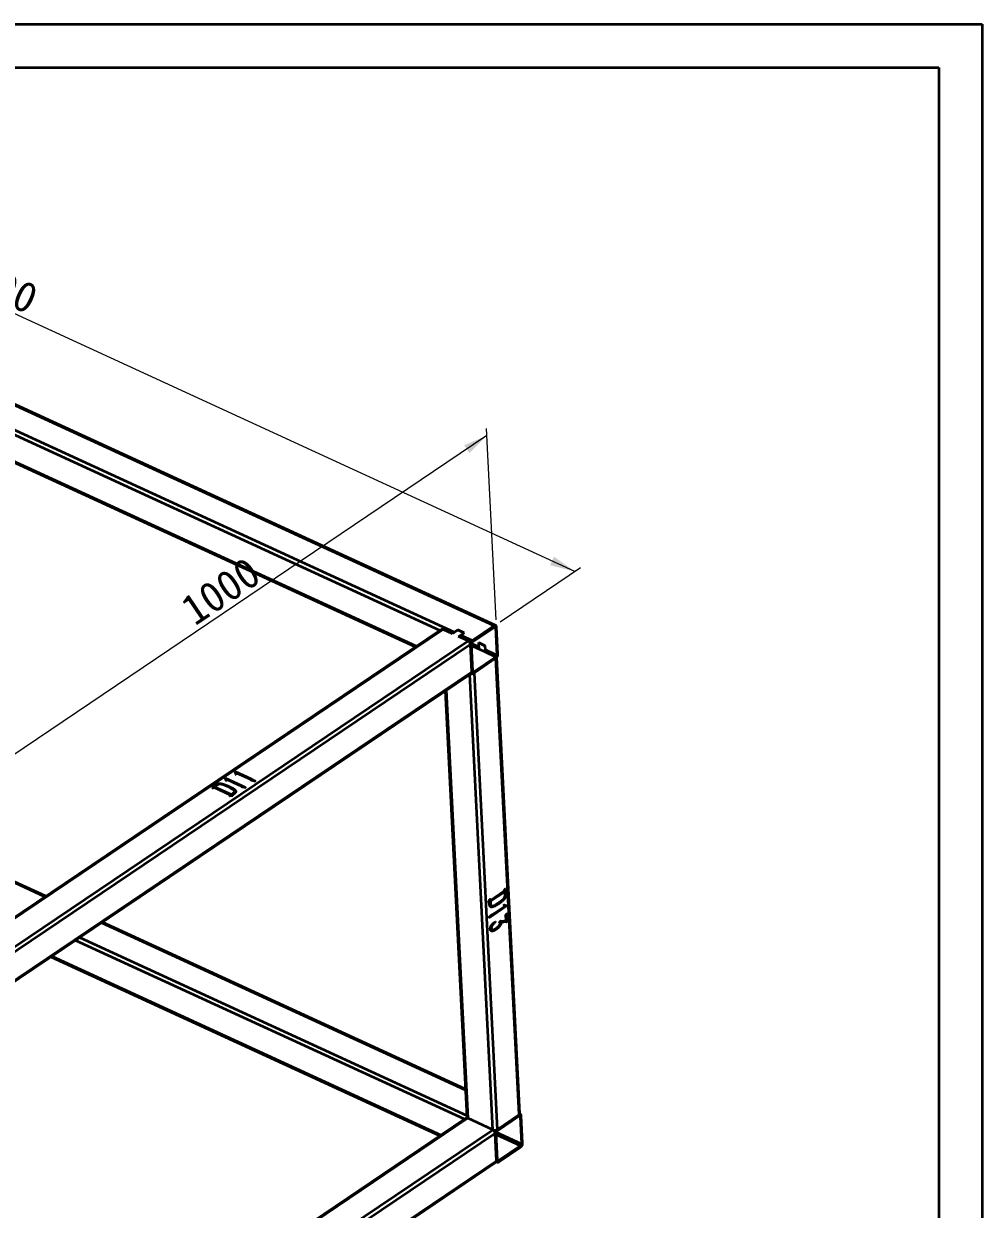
# Model space of a CAD drawing. Header units: millimetres. Extents: x 0 to 14850, y 0 to 10502.
# Drawn here: x 9323 to 14850, y 3668 to 10502 of the extents above; entities that cross this region are included whole.
import ezdxf

# ---------------------------------------------------------------- set-up
doc = ezdxf.new("R2010")
doc.units = ezdxf.units.MM
doc.header["$LTSCALE"] = 50
doc.layers.add('粗实线', color=7, linetype='Continuous', lineweight=35)
doc.layers.add('迈迪拼图', color=7, linetype='Continuous', lineweight=0)
doc.styles.add('SLDTEXTSTYLE4', font='SIMSUN.TTC')
doc.dimstyles.new('SLDDIMSTYLE0', dxfattribs={"dimtxt": 175, "dimasz": 175, "dimexe": 0, "dimexo": 0.0625, "dimgap": 43.75, "dimtad": 2, "dimlfac": 0.22, "dimrnd": 1e-09, "dimzin": 12, "dimdsep": 46, "dimtxsty": 'SLDTEXTSTYLE4', "dimsah": 1, "dimcen": 0.09, "dimadec": 0, "dimazin": 3, "dimtfac": 1, "dimtdec": 3, "dimtofl": 0, "dimtmove": 0, "dimatfit": 3, "dimfxl": 0, "dimfrac": 2, "dimtolj": 1, "dimtzin": 12, "dimarcsym": 0})

# ---------------------------------------------------------------- blocks, each defined once
blk = doc.blocks.new('_D')
at = {"layer": '迈迪拼图'}
for p, q in [((5247.2, 10188.9), (5711.4, 10501.9)), ((12500.6, 7344.7), (5678.4, 10479.6)), ((12069.3, 7054), (12533.6, 7366.9))]:
    blk.add_line(p, q, dxfattribs=at)
for points in [[(5678.4, 10479.6), (5798.5, 10394.8), (5821, 10443.8)], [(12500.6, 7344.7), (12380.5, 7429.5), (12358, 7380.6)]]:
    blk.add_solid(points, dxfattribs=at)
at = {"layer": '迈迪拼图', "insert": (8989.5, 9182.3), "char_height": 175, "attachment_point": 1, "rotation": 335.32002, "style": 'SLDTEXTSTYLE4'}
blk.add_mtext('2000', dxfattribs=at)
blk = doc.blocks.new('_D_2')
at = {"layer": '迈迪拼图'}
for p, q in [((12047, 7066.1), (11991.3, 8169.1)), ((11993.4, 8127.8), (8995.1, 6106.6)), ((9048.8, 5044.9), (8993, 6147.9))]:
    blk.add_line(p, q, dxfattribs=at)
for points in [[(11993.4, 8127.8), (11862.9, 8072.3), (11893, 8027.6)], [(8995.1, 6106.6), (9125.6, 6162.1), (9095.5, 6206.7)]]:
    blk.add_solid(points, dxfattribs=at)
at = {"layer": '迈迪拼图', "insert": (10211.5, 7172.2), "char_height": 175, "attachment_point": 1, "rotation": 33.98504, "style": 'SLDTEXTSTYLE4'}
blk.add_mtext('1000', dxfattribs=at)

msp = doc.modelspace()

# ---------------------------------------------------------------- linework, layer by layer
at = {"color": 7, "linetype": 'Continuous', "lineweight": 35}
for p, q in [((12036.362, 7031.744), (5214.194, 10166.703)), ((12044.713, 7033.235), (5222.545, 10168.194)), ((8517.088, 8506.182), (11807.42, 6994.191)), ((8580.329, 8288.279), (11581.314, 6909.251)), ((11732.128, 7010.918), (9033.685, 5191.821)), ((11741.532, 7010.872), (9043.089, 5191.775)), ((11796.109, 6985.793), (11741.532, 7010.872)), ((11826.092, 7006.005), (11796.109, 6985.793)), ((11826.909, 7007.329), (11807.42, 6994.191)), ((11860.203, 6990.33), (11826.092, 7006.005)), ((11862.384, 6991.027), (11826.909, 7007.329)), ((11826.997, 7005.589), (11826.909, 7007.329)), ((11830.22, 6970.118), (11860.203, 6990.33)), ((11842.895, 6977.889), (11862.384, 6991.027)), ((11842.895, 6977.889), (11910.435, 6946.853)), ((11860.24, 6989.582), (11860.203, 6990.33)), ((12036.362, 7031.744), (11910.435, 6946.853)), ((11910.814, 6939.338), (12036.742, 7024.229)), ((12043.118, 7020.757), (12051.092, 6862.942)), ((12057.088, 6866.984), (12049.114, 7024.799)), ((9186.355, 5125.941), (11884.797, 6945.038)), ((11899.201, 6923.738), (9200.758, 5104.641)), ((11884.797, 6945.038), (11830.22, 6970.118)), ((11907.175, 6765.923), (11899.201, 6923.738)), ((11913.171, 6769.965), (11905.197, 6927.781)), ((11946.843, 6934.703), (11982.318, 6918.401)), ((11948.077, 6910.279), (11946.843, 6934.703)), ((11947.62, 6932.511), (11949.239, 6933.602)), ((11949.49, 6895.491), (11947.62, 6932.511)), ((11947.62, 6932.511), (11981.731, 6916.836)), ((11981.731, 6916.836), (11982.375, 6917.271)), ((11981.731, 6916.836), (11983.079, 6890.154)), ((11982.318, 6918.401), (11983.552, 6893.978)), ((12045.475, 6851.384), (11919.547, 6766.493)), ((12045.854, 6843.869), (11919.927, 6758.978)), ((11977.935, 6882.42), (11942.46, 6898.722)), ((11947.961, 6896.194), (11949.354, 6898.198)), ((12045.475, 6851.384), (11977.935, 6882.42)), ((11983.552, 6893.978), (12051.092, 6862.942)), ((12178.748, 4213.616), (12045.854, 6843.869)), ((12183.263, 4220.804), (12050.51, 6848.26)), ((9208.732, 4946.826), (11907.175, 6765.923)), ((9207.963, 4939.848), (11903.693, 6757.117)), ((11906.135, 6759.987), (11911.576, 6757.487)), ((11919.927, 6758.978), (12052.821, 4128.725)), ((11753.659, 6655.975), (11877.753, 4199.912)), ((9450.356, 5472.71), (7747.948, 6255.01)), ((10484.586, 6152.702), (10486.274, 6153.839)), ((10486.605, 6149.68), (10484.586, 6152.702)), ((10484.765, 6152.434), (10486.293, 6153.464)), ((10486.274, 6153.839), (10579.139, 6110.984)), ((10486.293, 6153.464), (10486.274, 6153.839)), ((10486.293, 6153.464), (10579.158, 6110.609)), ((10540.056, 6190.095), (10541.743, 6191.233)), ((10542.075, 6187.073), (10540.056, 6190.095)), ((10540.235, 6189.827), (10541.762, 6190.857)), ((10541.743, 6191.233), (10634.609, 6148.378)), ((10541.762, 6190.857), (10541.743, 6191.233)), ((10541.762, 6190.857), (10634.628, 6148.002)), ((10550.13, 6173.236), (10546.53, 6174.192)), ((10550.247, 6182.257), (10550.13, 6173.236)), ((10618.77, 6150.614), (10550.247, 6182.257)), ((10411.077, 6097.587), (10414.404, 6099.212)), ((10411.096, 6097.211), (10411.077, 6097.587)), ((10411.096, 6097.211), (10414.423, 6098.836)), ((10414.404, 6099.212), (10417.62, 6101.38)), ((10414.423, 6098.836), (10414.404, 6099.212)), ((10414.423, 6098.836), (10417.639, 6101.004)), ((10421.099, 6096.989), (10415.718, 6096.333)), ((10417.639, 6101.004), (10417.62, 6101.38)), ((10419.698, 6103.399), (10422.599, 6105.737)), ((10419.717, 6103.023), (10419.698, 6103.399)), ((10419.717, 6103.023), (10422.618, 6105.361)), ((10422.599, 6105.737), (10426.518, 6110.556)), ((10422.618, 6105.361), (10422.599, 6105.737)), ((10422.618, 6105.361), (10426.537, 6110.18)), ((10516.105, 6055.607), (10424.326, 6097.782)), ((10426.537, 6110.18), (10426.518, 6110.556)), ((10428.935, 6103.86), (10427.417, 6101.248)), ((10427.417, 6101.248), (10520.078, 6058.668)), ((10427.436, 6100.872), (10427.417, 6101.248)), ((10427.436, 6100.872), (10520.097, 6058.292)), ((10432.247, 6115.235), (10432.228, 6115.611)), ((10494.661, 6135.842), (10491.061, 6136.798)), ((10494.778, 6144.864), (10494.661, 6135.842)), ((10563.301, 6113.221), (10494.778, 6144.864)), ((10514.279, 6101.819), (10514.26, 6102.194)), ((10579.158, 6110.609), (10579.139, 6110.984)), ((10594.743, 6099.47), (10586.727, 6101.215)), ((10597.779, 6098.928), (10594.743, 6099.47)), ((10634.628, 6148.002), (10634.609, 6148.378)), ((10650.212, 6136.864), (10642.196, 6138.608)), ((10653.248, 6136.322), (10650.212, 6136.864)), ((10511.498, 6052.501), (10516.105, 6055.607)), ((10511.517, 6052.125), (10511.498, 6052.501)), ((10511.517, 6052.125), (10516.124, 6055.231)), ((10517.77, 6051.17), (10513.666, 6050.962)), ((10516.124, 6055.231), (10516.105, 6055.607)), ((10520.097, 6058.292), (10520.078, 6058.668)), ((10524.845, 6061.881), (10530.737, 6066.853)), ((10524.864, 6061.505), (10524.845, 6061.881)), ((10524.864, 6061.505), (10530.756, 6066.477)), ((10535.005, 6061.582), (10529.114, 6056.61)), ((10530.756, 6066.477), (10530.737, 6066.853)), ((12012.773, 5448.879), (12093.445, 5503.262)), ((12094.449, 5498.74), (12013.001, 5443.833)), ((12094.79, 5498.583), (12013.343, 5443.677)), ((12094.39, 5506.5), (12096.519, 5511.512)), ((12094.449, 5498.74), (12094.79, 5498.583)), ((12096.207, 5495.754), (12094.79, 5498.583)), ((12099.527, 5514.932), (12099.224, 5511.121)), ((12099.224, 5511.121), (12099.428, 5507.091)), ((12099.224, 5511.121), (12099.565, 5510.965)), ((12099.428, 5507.091), (12099.769, 5506.934)), ((12099.527, 5514.932), (12099.868, 5514.775)), ((12099.868, 5514.775), (12099.565, 5510.965)), ((12099.565, 5510.965), (12099.769, 5506.934)), ((12100.073, 5504.127), (12100.575, 5500.268)), ((12100.073, 5504.127), (12100.414, 5503.97)), ((12100.414, 5503.97), (12100.916, 5500.111)), ((12100.575, 5500.268), (12102.632, 5494.088)), ((12100.575, 5500.268), (12100.916, 5500.111)), ((12100.916, 5500.111), (12102.973, 5493.932)), ((12102.632, 5494.088), (12102.973, 5493.932)), ((12103.996, 5486.229), (12104.337, 5486.073)), ((12008.346, 5429.136), (12007.142, 5437.102)), ((12008.257, 5450.032), (12010.125, 5453.685)), ((12012.14, 5454.81), (12012.432, 5449.036)), ((12012.14, 5454.81), (12012.481, 5454.653)), ((12012.432, 5449.036), (12012.773, 5448.879)), ((12012.481, 5454.653), (12012.773, 5448.879)), ((12013.001, 5443.833), (12013.343, 5443.677)), ((12013.303, 5437.859), (12014.508, 5429.893)), ((12013.303, 5437.859), (12013.644, 5437.703)), ((12013.644, 5437.703), (12014.849, 5429.736)), ((12014.508, 5429.893), (12014.849, 5429.736)), ((12108.91, 5417.452), (12027.133, 5362.531)), ((12109.251, 5417.295), (12027.474, 5362.374)), ((12037.205, 5374.698), (12097.564, 5415.21)), ((12052.073, 5423.472), (12052.414, 5423.315)), ((12090.123, 5420.568), (12092.707, 5423.108)), ((12097.564, 5415.21), (12090.123, 5420.568)), ((12092.366, 5423.265), (12095.168, 5422.118)), ((12092.707, 5423.108), (12095.509, 5421.961)), ((12105.629, 5419.435), (12109.144, 5419.41)), ((12108.811, 5419.413), (12108.91, 5417.452)), ((12108.91, 5417.452), (12109.251, 5417.295)), ((12109.144, 5419.41), (12109.251, 5417.295)), ((12008.189, 5353.363), (12010.148, 5355.66)), ((12010.148, 5355.66), (12015.582, 5361.54)), ((12027.133, 5362.531), (12027.474, 5362.374)), ((12073.388, 5331.439), (12073.823, 5330.487)), ((12073.607, 5331.551), (12074.164, 5330.33)), ((12073.823, 5330.487), (12074.702, 5328.479)), ((12073.823, 5330.487), (12074.164, 5330.33)), ((12092.953, 5330.021), (12106.357, 5332.673)), ((12100.942, 5360.944), (12106.4, 5369.619)), ((12101.655, 5359.444), (12100.942, 5360.944)), ((12104.436, 5348.757), (12103.368, 5354.008)), ((12107.505, 5366.376), (12107.976, 5360.309)), ((12107.505, 5366.376), (12107.846, 5366.219)), ((12107.846, 5366.219), (12108.317, 5360.152)), ((12107.976, 5360.309), (12111.509, 5337.537)), ((12107.976, 5360.309), (12108.317, 5360.152)), ((12108.317, 5360.152), (12111.85, 5337.381)), ((12112.097, 5331.963), (12108.589, 5325.785)), ((12112.438, 5331.807), (12108.93, 5325.629)), ((12111.509, 5337.537), (12112.997, 5336.56)), ((12111.509, 5337.537), (12111.85, 5337.381)), ((12111.85, 5337.381), (12113.338, 5336.404)), ((12112.097, 5331.963), (12112.438, 5331.807)), ((12112.997, 5336.56), (12114.307, 5335.847)), ((12112.997, 5336.56), (12113.338, 5336.404)), ((12113.338, 5336.404), (12114.648, 5335.69)), ((12114.307, 5335.847), (12114.648, 5335.69)), ((11869.614, 4361), (9776.256, 5322.951)), ((12018.838, 5287.243), (12019.179, 5287.086)), ((12036.236, 5321.521), (12042.225, 5325.765)), ((12041.903, 5325.537), (12041.99, 5323.807)), ((12041.99, 5323.807), (12042.331, 5323.65)), ((12042.225, 5325.765), (12042.331, 5323.65)), ((12045.276, 5280.711), (12045.617, 5280.554)), ((12067.487, 5323.849), (12072.097, 5330.149)), ((12069.664, 5321.299), (12067.589, 5321.29)), ((12067.589, 5321.29), (12067.93, 5321.133)), ((12070.005, 5321.143), (12067.93, 5321.133)), ((12069.664, 5321.299), (12070.005, 5321.143)), ((12070.458, 5318.256), (12070.005, 5321.143)), ((12074.164, 5330.33), (12075.044, 5328.322)), ((12083.733, 5323.394), (12074.659, 5323.277)), ((12074.659, 5323.277), (12075, 5323.12)), ((12074.702, 5328.479), (12075.044, 5328.322)), ((12084.074, 5323.237), (12075, 5323.12)), ((12083.733, 5323.394), (12084.074, 5323.237)), ((12103.805, 5326.167), (12104.146, 5326.01)), ((12105.644, 5324.833), (12104.146, 5326.01)), ((12108.589, 5325.785), (12108.93, 5325.629)), ((9479.051, 5122.596), (11723.701, 4091.122)), ((11874.514, 4192.79), (9326.106, 2474.835)), ((12027.184, 4126.91), (11883.918, 4192.744)), ((12052.821, 4128.725), (12178.748, 4213.616)), ((12053.201, 4121.21), (12179.128, 4206.101)), ((12187.1, 4215.107), (12182.357, 4217.286)), ((12185.504, 4202.629), (12193.478, 4044.813)), ((12199.475, 4048.856), (12191.501, 4206.671)), ((12041.587, 4105.61), (9343.145, 2286.513)), ((12049.561, 3947.795), (12041.587, 4105.61)), ((12055.558, 3951.837), (12047.584, 4109.653)), ((12187.861, 4033.256), (12061.934, 3948.365)), ((12062.314, 3940.85), (12188.241, 4025.741)), ((9350.349, 2121.719), (12046.08, 3938.989)), ((9351.118, 2128.697), (12049.561, 3947.795)), ((12048.522, 3941.859), (12053.962, 3939.359))]:
    msp.add_line(p, q, dxfattribs=at)
at = {"color": 8, "linetype": 'Continuous', "lineweight": 35}
for p, q in [((11722.949, 7004.73), (8573.394, 8452.031)), ((8581.368, 8294.215), (11586.972, 6913.064)), ((12043.118, 7020.757), (12036.263, 7023.907)), ((11905.313, 6929.93), (11948.077, 6910.279)), ((11942.46, 6898.722), (11905.815, 6915.561)), ((11913.218, 6769.401), (11919.547, 6766.493)), ((12027.184, 4126.91), (11894.602, 6750.988)), ((11759.272, 6659.758), (11883.918, 4192.744)), ((9445.655, 5469.542), (7744.339, 6251.339)), ((11869.889, 4355.545), (9771.556, 5319.782)), ((11865.335, 4186.602), (9620.685, 5218.076)), ((9645.629, 5234.891), (11877.274, 4209.394)), ((9484.708, 5126.41), (11729.358, 4094.936)), ((11883.918, 4192.744), (9326.418, 2468.66)), ((12185.504, 4202.629), (12178.65, 4205.779)), ((9334.353, 2311.596), (12027.184, 4126.91)), ((12047.7, 4111.802), (12193.478, 4044.813)), ((12187.861, 4033.256), (12048.201, 4097.433)), ((12055.604, 3951.273), (12061.934, 3948.365))]:
    msp.add_line(p, q, dxfattribs=at)
at = {"color": 7, "linetype": 'Continuous', "lineweight": 35, "flags": 128}
for points in [[(11807.42, 6994.191), (11805.095, 6992.325), (11803.722, 6990.924)], [(12049.114, 7024.799), (12048.736, 7027.576), (12047.911, 7029.936), (12046.671, 7031.787), (12045.065, 7033.059), (12043.153, 7033.703), (12041.009, 7033.694), (12038.716, 7033.033), (12036.362, 7031.744)], [(12036.742, 7024.229), (12037.919, 7024.874), (12039.065, 7025.204), (12040.137, 7025.209), (12041.093, 7024.887), (12041.896, 7024.251), (12042.516, 7023.325), (12042.929, 7022.145), (12043.118, 7020.757)], [(11907.175, 6765.923), (11907.553, 6763.146), (11908.378, 6760.787), (11909.618, 6758.935), (11911.224, 6757.663), (11913.136, 6757.019), (11915.28, 6757.028), (11917.573, 6757.689), (11919.927, 6758.978)], [(11919.547, 6766.493), (11918.37, 6765.849), (11917.224, 6765.518), (11916.152, 6765.514), (11915.196, 6765.836), (11914.393, 6766.472), (11913.773, 6767.397), (11913.36, 6768.577), (11913.171, 6769.965)], [(12191.501, 4206.671), (12191.122, 4209.448), (12190.297, 4211.807), (12189.058, 4213.659), (12187.451, 4214.931), (12185.539, 4215.575), (12183.396, 4215.566), (12181.103, 4214.905), (12178.748, 4213.616)], [(12179.128, 4206.101), (12180.305, 4206.745), (12181.452, 4207.076), (12182.524, 4207.081), (12183.48, 4206.759), (12184.283, 4206.122), (12184.903, 4205.197), (12185.315, 4204.017), (12185.504, 4202.629)], [(12049.561, 3947.795), (12049.94, 3945.018), (12050.765, 3942.659), (12052.004, 3940.807), (12053.611, 3939.535), (12055.523, 3938.891), (12057.666, 3938.9), (12059.959, 3939.561), (12062.314, 3940.85)], [(12061.934, 3948.365), (12060.757, 3947.721), (12059.61, 3947.39), (12058.538, 3947.385), (12057.582, 3947.707), (12056.779, 3948.344), (12056.159, 3949.269), (12055.747, 3950.449), (12055.558, 3951.837)]]:
    msp.add_lwpolyline(points, dxfattribs=at)
at = {"color": 7, "linetype": 'Continuous', "lineweight": 35}
for centre, radius, start, end in [((11736.789, 7002.554), 9.576, 60.3108171, 119.1280604), ((11858.115, 6957.056), 25.8, 126.1511604, 154.82997), ((11872.519, 6921.215), 26.801, 5.4019467, 62.73381), ((11927.681, 6924.184), 28.484, 127.2642978, 180.8968207), ((11919.438, 6928.004), 14.242, 127.2642978, 180.8968207), ((11933.836, 6910.057), 14.242, 307.2642978, 0.8968207), ((11969.312, 6893.755), 14.242, 307.2642978, 0.8968207), ((12036.851, 6862.719), 14.242, 307.2642978, 0.8968207), ((12028.607, 6866.538), 28.484, 307.2642978, 0.8968207), ((11898.084, 6764.425), 9.213, 307.5050165, 9.3565518), ((11905.368, 6783.318), 28.362, 261.1237542, 300.8855813), ((11879.175, 4184.426), 9.576, 60.3108171, 119.1280604), ((11886.437, 4201.147), 8.772, 188.0940369, 253.311784), ((12174.704, 4221.168), 8.567, 298.1733762, 357.5616627), ((12038.198, 4153.313), 28.608, 247.3569607, 300.7418578), ((12014.906, 4103.087), 26.801, 5.4019467, 62.73381), ((12070.068, 4106.056), 28.484, 127.2642978, 180.8968207), ((12061.824, 4109.875), 14.242, 127.2642978, 180.8968207), ((12179.238, 4044.591), 14.242, 307.2642978, 0.8968207), ((12170.994, 4048.41), 28.484, 307.2642978, 0.8968207), ((12040.471, 3946.297), 9.213, 307.5050165, 9.3565518)]:
    msp.add_arc(centre, radius, start, end, dxfattribs=at)
for points, knots in [([(10546.53, 6174.192), (10546.415, 6174.982), (10546.2, 6176.463), (10545.771, 6178.512), (10545.303, 6180.24), (10544.667, 6182.154), (10543.555, 6184.395), (10542.582, 6186.156), (10542.075, 6187.073)], [0, 0, 0, 0, 0.17951863, 0.33651508, 0.46799888, 0.57712739, 0.77982118, 1, 1, 1, 1]), ([(10642.196, 6138.608), (10641.398, 6138.743), (10640.008, 6138.979), (10638.279, 6139.345), (10637.16, 6139.588), (10636.395, 6139.859), (10636.036, 6140.381), (10635.305, 6141.028), (10634.396, 6141.89), (10633.245, 6142.848), (10631.921, 6143.831), (10630.436, 6144.856), (10628.577, 6145.888), (10626.792, 6146.862), (10624.95, 6147.721), (10623.195, 6148.557), (10621.112, 6149.545), (10619.585, 6150.242), (10618.77, 6150.614)], [0, 0, 0, 0, 0.07631906, 0.13294386, 0.16934695, 0.18697289, 0.21447435, 0.25736261, 0.31398742, 0.37853386, 0.44757904, 0.51701103, 0.59610798, 0.68946755, 0.74743852, 0.81782824, 0.90270709, 1, 1, 1, 1]), ([(10415.718, 6096.333), (10415.22, 6096.252), (10414.323, 6096.106), (10413.052, 6096.148), (10412.06, 6096.339), (10411.418, 6096.698), (10411.037, 6097.121), (10411.063, 6097.433), (10411.077, 6097.587)], [0, 0, 0, 0, 0.24170386, 0.43502021, 0.60164829, 0.73927668, 0.87189061, 1, 1, 1, 1]), ([(10417.62, 6101.38), (10417.665, 6101.42), (10417.852, 6101.585), (10418.235, 6101.969), (10418.87, 6102.606), (10419.394, 6103.107), (10419.698, 6103.399)], [0, 0, 0, 0, 0.06048324, 0.25174806, 0.56544567, 1, 1, 1, 1]), ([(10417.639, 6101.004), (10417.684, 6101.044), (10417.871, 6101.21), (10418.254, 6101.593), (10418.889, 6102.23), (10419.413, 6102.732), (10419.717, 6103.023)], [0, 0, 0, 0, 0.06048324, 0.25174806, 0.56544567, 1, 1, 1, 1]), ([(10424.326, 6097.782), (10423.715, 6097.597), (10422.672, 6097.282), (10421.559, 6097.075), (10421.099, 6096.989)], [0, 0, 0, 0, 0.586352911, 1, 1, 1, 1]), ([(10426.518, 6110.556), (10426.866, 6110.946), (10427.595, 6111.763), (10428.924, 6112.995), (10430.453, 6114.301), (10431.623, 6115.164), (10432.228, 6115.611)], [0, 0, 0, 0, 0.21881719, 0.45851479, 0.71988485, 1, 1, 1, 1]), ([(10426.537, 6110.18), (10426.885, 6110.57), (10427.614, 6111.388), (10428.943, 6112.619), (10430.472, 6113.925), (10431.642, 6114.789), (10432.247, 6115.235)], [0, 0, 0, 0, 0.21881719, 0.45851479, 0.71988485, 1, 1, 1, 1]), ([(10439.903, 6113.843), (10439.343, 6113.488), (10438.168, 6112.742), (10436.559, 6111.471), (10434.843, 6110.073), (10433.261, 6108.549), (10431.75, 6107.087), (10430.483, 6105.81), (10429.574, 6104.76), (10429.128, 6104.132), (10428.935, 6103.86)], [0, 0, 0, 0, 0.12032505, 0.25277131, 0.39592828, 0.55221329, 0.70211162, 0.82673891, 0.92497903, 1, 1, 1, 1]), ([(10432.228, 6115.611), (10432.883, 6116.043), (10434.131, 6116.869), (10436.084, 6117.988), (10437.916, 6118.993), (10440.33, 6120.067), (10443.417, 6121.161), (10447.449, 6121.991), (10451.741, 6122.328), (10455.449, 6122.268), (10458.557, 6121.992), (10461.081, 6121.663), (10463.731, 6121.178), (10466.54, 6120.594), (10469.467, 6119.867), (10472.507, 6118.975), (10475.716, 6117.972), (10480.113, 6116.445), (10485.5, 6114.439), (10491.68, 6111.901), (10497.712, 6109.255), (10502.891, 6107.131), (10506.908, 6105.416), (10509.643, 6104.24), (10512.06, 6103.182), (10513.562, 6102.508), (10514.26, 6102.194)], [0, 0, 0, 0, 0.029938, 0.05713298, 0.0826825, 0.10575069, 0.14840886, 0.19062294, 0.23345949, 0.27930742, 0.3038975, 0.33067902, 0.35965099, 0.39071896, 0.4241976, 0.45976114, 0.49831403, 0.53949936, 0.62225745, 0.70159575, 0.78050785, 0.86332958, 0.90349531, 0.93942649, 0.97182866, 1, 1, 1, 1]), ([(10432.247, 6115.235), (10432.901, 6115.668), (10434.15, 6116.493), (10436.103, 6117.612), (10437.935, 6118.618), (10440.349, 6119.691), (10443.436, 6120.785), (10447.468, 6121.615), (10451.76, 6121.952), (10455.468, 6121.892), (10458.576, 6121.616), (10461.1, 6121.287), (10463.75, 6120.802), (10466.559, 6120.218), (10469.486, 6119.492), (10472.526, 6118.599), (10475.735, 6117.596), (10480.132, 6116.069), (10485.519, 6114.063), (10491.699, 6111.525), (10497.731, 6108.879), (10502.91, 6106.755), (10506.927, 6105.04), (10509.662, 6103.864), (10512.079, 6102.807), (10513.581, 6102.132), (10514.279, 6101.819)], [0, 0, 0, 0, 0.029938, 0.05713298, 0.0826825, 0.10575069, 0.14840886, 0.19062294, 0.23345949, 0.27930742, 0.3038975, 0.33067902, 0.35965099, 0.39071896, 0.4241976, 0.45976114, 0.49831403, 0.53949936, 0.62225745, 0.70159575, 0.78050785, 0.86332958, 0.90349531, 0.93942649, 0.97182866, 1, 1, 1, 1]), ([(10494.536, 6106.371), (10493.481, 6106.797), (10491.297, 6107.679), (10487.891, 6109.029), (10484.275, 6110.484), (10480.538, 6112.007), (10476.838, 6113.493), (10473.232, 6114.734), (10469.973, 6115.827), (10466.9, 6116.662), (10464.002, 6117.314), (10461.221, 6117.807), (10458.502, 6118.087), (10455.882, 6118.237), (10453.342, 6118.185), (10450.905, 6117.938), (10448.581, 6117.464), (10445.827, 6116.57), (10442.853, 6115.398), (10440.815, 6114.323), (10439.903, 6113.843)], [0, 0, 0, 0, 0.063051594, 0.13046906, 0.202218556, 0.278842728, 0.354453657, 0.422760373, 0.483686886, 0.538181216, 0.587446853, 0.633996585, 0.677917246, 0.719155471, 0.758821856, 0.797255725, 0.834293232, 0.87248122, 0.942909767, 1, 1, 1, 1]), ([(10491.061, 6136.798), (10490.946, 6137.588), (10490.731, 6139.07), (10490.302, 6141.118), (10489.834, 6142.847), (10489.198, 6144.761), (10488.086, 6147.002), (10487.112, 6148.763), (10486.605, 6149.68)], [0, 0, 0, 0, 0.17951863, 0.33651508, 0.46799888, 0.57712739, 0.77982118, 1, 1, 1, 1]), ([(10538.235, 6077.51), (10538.279, 6077.954), (10538.534, 6080.555), (10533.963, 6084.731), (10525.633, 6091.475), (10511.919, 6098.645), (10500.332, 6103.795), (10494.536, 6106.371)], [0, 0, 0, 0, 0.03313222, 0.1940274, 0.35513776, 0.67744221, 1, 1, 1, 1]), ([(10514.26, 6102.194), (10515.003, 6101.822), (10516.58, 6101.031), (10519.018, 6099.735), (10521.78, 6098.329), (10525.714, 6096.248), (10530.582, 6093.513), (10535.035, 6090.584), (10538.163, 6088.139), (10540.258, 6086.288), (10542.031, 6084.372), (10543.518, 6082.445), (10544.683, 6080.538), (10545.588, 6078.725), (10546.087, 6076.999), (10546.373, 6075.377), (10546.211, 6073.817), (10545.75, 6072.307), (10544.927, 6070.839), (10543.72, 6069.365), (10542.102, 6067.792), (10540.097, 6065.985), (10537.72, 6063.873), (10535.952, 6062.381), (10535.005, 6061.582)], [0, 0, 0, 0, 0.03519364, 0.07476823, 0.11868117, 0.166979, 0.26583735, 0.36208666, 0.40893792, 0.45491502, 0.49958897, 0.5439351, 0.58587775, 0.62488237, 0.66054293, 0.69350887, 0.72472666, 0.75521357, 0.78581798, 0.81669399, 0.85171204, 0.89366956, 0.94311216, 1, 1, 1, 1]), ([(10514.279, 6101.819), (10517.776, 6100.042), (10524.769, 6096.49), (10534.61, 6090.798), (10541.394, 6085.257), (10544.662, 6080.259), (10546.307, 6077.398), (10546.118, 6075.776), (10546.088, 6075.523)], [0, 0, 0, 0, 0.24456404, 0.48905638, 0.73313715, 0.85535031, 0.97748108, 1, 1, 1, 1]), ([(10586.727, 6101.215), (10585.929, 6101.35), (10584.539, 6101.586), (10582.809, 6101.951), (10581.691, 6102.194), (10580.926, 6102.466), (10580.567, 6102.987), (10579.836, 6103.635), (10578.927, 6104.496), (10577.776, 6105.454), (10576.452, 6106.438), (10574.967, 6107.463), (10573.108, 6108.494), (10571.323, 6109.468), (10569.481, 6110.328), (10567.726, 6111.164), (10565.642, 6112.152), (10564.116, 6112.849), (10563.301, 6113.221)], [0, 0, 0, 0, 0.07631906, 0.13294386, 0.16934695, 0.18697289, 0.21447435, 0.25736261, 0.31398742, 0.37853386, 0.44757904, 0.51701103, 0.59610798, 0.68946755, 0.74743852, 0.81782824, 0.90270709, 1, 1, 1, 1]), ([(10579.139, 6110.984), (10579.96, 6110.587), (10581.534, 6109.824), (10583.833, 6108.765), (10585.85, 6107.762), (10587.714, 6106.9), (10589.316, 6106.107), (10590.694, 6105.409), (10591.909, 6104.844), (10593.724, 6103.9), (10596.163, 6102.576), (10598.683, 6101.184), (10600.268, 6100.095), (10600.984, 6099.552), (10601.323, 6099.018), (10600.947, 6098.852), (10600.794, 6098.784)], [0, 0, 0, 0, 0.10365948, 0.19875551, 0.28425641, 0.3611906, 0.42960333, 0.48840567, 0.53863312, 0.58035654, 0.7249894, 0.86256368, 0.92018947, 0.96040834, 0.98393802, 1, 1, 1, 1]), ([(10579.158, 6110.609), (10583.157, 6108.718), (10589.155, 6105.882), (10595.918, 6102.407), (10599.045, 6100.545), (10600.556, 6099.591), (10600.975, 6099.11), (10601.107, 6098.959)], [0, 0, 0, 0, 0.51793287, 0.77679375, 0.90646671, 0.9705731, 1, 1, 1, 1]), ([(10600.794, 6098.784), (10600.738, 6098.776), (10600.496, 6098.74), (10599.951, 6098.64), (10598.95, 6098.683), (10598.221, 6098.836), (10597.779, 6098.928)], [0, 0, 0, 0, 0.05531627, 0.23676711, 0.53772014, 1, 1, 1, 1]), ([(10634.609, 6148.378), (10635.429, 6147.98), (10637.003, 6147.217), (10639.302, 6146.158), (10641.319, 6145.156), (10643.183, 6144.293), (10644.785, 6143.501), (10646.163, 6142.803), (10647.378, 6142.238), (10649.193, 6141.294), (10651.632, 6139.969), (10654.152, 6138.577), (10655.738, 6137.488), (10656.453, 6136.945), (10656.792, 6136.411), (10656.416, 6136.245), (10656.263, 6136.178)], [0, 0, 0, 0, 0.10365948, 0.19875551, 0.28425641, 0.3611906, 0.42960333, 0.48840567, 0.53863312, 0.58035654, 0.7249894, 0.86256368, 0.92018947, 0.96040834, 0.98393802, 1, 1, 1, 1]), ([(10634.628, 6148.002), (10638.627, 6146.111), (10644.624, 6143.275), (10651.387, 6139.8), (10654.514, 6137.938), (10656.026, 6136.984), (10656.444, 6136.503), (10656.576, 6136.352)], [0, 0, 0, 0, 0.51793287, 0.77679375, 0.90646671, 0.9705731, 1, 1, 1, 1]), ([(10656.263, 6136.178), (10656.207, 6136.169), (10655.966, 6136.133), (10655.42, 6136.033), (10654.419, 6136.077), (10653.69, 6136.229), (10653.248, 6136.322)], [0, 0, 0, 0, 0.05531627, 0.23676711, 0.53772014, 1, 1, 1, 1]), ([(10510.462, 6051.276), (10510.46, 6051.28), (10510.431, 6051.348), (10510.7, 6051.699), (10511.153, 6051.935), (10511.517, 6052.125)], [0, 0, 0, 0, 0.01128408, 0.20609704, 1, 1, 1, 1]), ([(10513.666, 6050.962), (10513.322, 6050.942), (10512.707, 6050.905), (10511.906, 6050.923), (10511.289, 6050.948), (10510.842, 6051.129), (10510.575, 6051.37), (10510.355, 6051.697), (10510.762, 6052.12), (10511.212, 6052.353), (10511.498, 6052.501)], [0, 0, 0, 0, 0.17749201, 0.31838204, 0.41986698, 0.49175171, 0.60327495, 0.68937122, 0.80263836, 1, 1, 1, 1]), ([(10526.604, 6052.359), (10526.476, 6052.269), (10526.151, 6052.04), (10525.238, 6051.882), (10524.058, 6051.649), (10522.553, 6051.522), (10521.014, 6051.393), (10519.662, 6051.254), (10518.61, 6051.195), (10518.015, 6051.177), (10517.77, 6051.17)], [0, 0, 0, 0, 0.0644185, 0.16255242, 0.29581171, 0.47267459, 0.65464187, 0.80452799, 0.9195769, 1, 1, 1, 1]), ([(10520.078, 6058.668), (10520.615, 6058.99), (10521.613, 6059.591), (10522.88, 6060.483), (10524.01, 6061.199), (10524.589, 6061.672), (10524.845, 6061.881)], [0, 0, 0, 0, 0.31583388, 0.58831815, 0.81777859, 1, 1, 1, 1]), ([(10520.097, 6058.292), (10520.633, 6058.614), (10521.632, 6059.215), (10522.899, 6060.107), (10524.029, 6060.823), (10524.608, 6061.296), (10524.864, 6061.505)], [0, 0, 0, 0, 0.31583388, 0.58831815, 0.81777859, 1, 1, 1, 1]), ([(10529.114, 6056.61), (10528.591, 6056.115), (10527.637, 6055.211), (10527.079, 6054.012), (10526.914, 6053.225), (10526.822, 6052.804), (10526.734, 6052.526), (10526.634, 6052.398), (10526.604, 6052.359)], [0, 0, 0, 0, 0.37640459, 0.68720906, 0.81327635, 0.90782682, 0.97235792, 1, 1, 1, 1]), ([(10530.737, 6066.853), (10532.152, 6068.073), (10534.98, 6070.512), (10538.406, 6073.803), (10538.251, 6075.93), (10538.201, 6076.615)], [0, 0, 0, 0, 0.40426285, 0.80795028, 1, 1, 1, 1]), ([(10530.756, 6066.477), (10532.171, 6067.698), (10534.999, 6070.136), (10538.425, 6073.427), (10538.27, 6075.554), (10538.22, 6076.24)], [0, 0, 0, 0, 0.40426285, 0.80795028, 1, 1, 1, 1]), ([(12103.996, 5486.229), (12104.03, 5485.414), (12104.095, 5483.859), (12104.058, 5481.527), (12103.972, 5479.364), (12103.714, 5476.679), (12103.036, 5473.369), (12101.738, 5469.418), (12099.88, 5465.526), (12097.988, 5462.372), (12096.214, 5459.858), (12094.691, 5457.89), (12092.983, 5455.887), (12091.106, 5453.822), (12089.042, 5451.716), (12086.787, 5449.632), (12084.36, 5447.446), (12080.905, 5444.556), (12076.56, 5441.093), (12071.371, 5437.245), (12066.181, 5433.607), (12061.842, 5430.387), (12058.42, 5427.93), (12056.075, 5426.259), (12053.987, 5424.789), (12052.68, 5423.89), (12052.073, 5423.472)], [0, 0, 0, 0, 0.02993597, 0.05712912, 0.08267692, 0.10567088, 0.14844661, 0.19065784, 0.2334915, 0.27933633, 0.30392475, 0.33070447, 0.35934525, 0.39041112, 0.4238875, 0.45979383, 0.49799686, 0.53917941, 0.62228246, 0.70126381, 0.7805225, 0.86298687, 0.90314989, 0.93943058, 0.97183056, 1, 1, 1, 1]), ([(12104.337, 5486.073), (12104.371, 5485.258), (12104.436, 5483.702), (12104.399, 5481.371), (12104.313, 5479.207), (12104.055, 5476.522), (12103.377, 5473.212), (12102.079, 5469.261), (12100.221, 5465.37), (12098.329, 5462.215), (12096.555, 5459.702), (12095.032, 5457.733), (12093.324, 5455.73), (12091.448, 5453.665), (12089.383, 5451.559), (12087.128, 5449.475), (12084.701, 5447.289), (12081.246, 5444.399), (12076.901, 5440.936), (12071.713, 5437.089), (12066.523, 5433.45), (12062.183, 5430.23), (12058.761, 5427.773), (12056.416, 5426.102), (12054.329, 5424.632), (12053.022, 5423.733), (12052.414, 5423.315)], [0, 0, 0, 0, 0.02993597, 0.05712912, 0.08267692, 0.10567088, 0.14844661, 0.19065784, 0.2334915, 0.27933633, 0.30392475, 0.33070447, 0.35934525, 0.39041112, 0.4238875, 0.45979383, 0.49799686, 0.53917941, 0.62228246, 0.70126381, 0.7805225, 0.86298687, 0.90314989, 0.93943058, 0.97183056, 1, 1, 1, 1]), ([(12065.689, 5437.851), (12066.568, 5438.511), (12068.386, 5439.876), (12071.208, 5442.025), (12074.223, 5444.292), (12077.346, 5446.618), (12080.412, 5448.934), (12083.229, 5451.306), (12085.757, 5453.473), (12087.979, 5455.631), (12089.96, 5457.744), (12091.753, 5459.848), (12093.34, 5462.036), (12094.783, 5464.196), (12096.007, 5466.415), (12096.987, 5468.657), (12097.751, 5470.923), (12098.375, 5473.814), (12098.879, 5477.056), (12098.999, 5479.435), (12099.053, 5480.5)], [0, 0, 0, 0, 0.06304526, 0.13045595, 0.20273976, 0.27935623, 0.35441847, 0.42271832, 0.48363871, 0.53812756, 0.58738825, 0.63393331, 0.67784955, 0.71954147, 0.75920387, 0.7972761, 0.83430988, 0.87249403, 0.9429155, 1, 1, 1, 1]), ([(12093.445, 5503.262), (12093.595, 5503.896), (12093.852, 5504.976), (12094.233, 5506.054), (12094.39, 5506.5)], [0, 0, 0, 0, 0.58635291, 1, 1, 1, 1]), ([(12099.053, 5480.5), (12099.036, 5481.189), (12099, 5482.634), (12098.746, 5484.761), (12098.425, 5487.041), (12097.992, 5489.333), (12097.482, 5491.442), (12097.059, 5493.288), (12096.637, 5494.68), (12096.337, 5495.43), (12096.207, 5495.754)], [0, 0, 0, 0, 0.120319144, 0.252758901, 0.395908838, 0.551919545, 0.702126252, 0.826747416, 0.924982714, 1, 1, 1, 1]), ([(12096.519, 5511.512), (12096.698, 5511.989), (12097.024, 5512.858), (12097.705, 5513.91), (12098.355, 5514.668), (12098.97, 5515.015), (12099.504, 5515.074), (12099.747, 5514.875), (12099.868, 5514.775)], [0, 0, 0, 0, 0.24175113, 0.43964819, 0.60107501, 0.74420219, 0.87186555, 1, 1, 1, 1]), ([(12099.428, 5507.091), (12099.439, 5507.029), (12099.483, 5506.772), (12099.612, 5506.219), (12099.826, 5505.302), (12099.982, 5504.559), (12100.073, 5504.127)], [0, 0, 0, 0, 0.06048324, 0.25174806, 0.56544567, 1, 1, 1, 1]), ([(12099.769, 5506.934), (12099.78, 5506.873), (12099.825, 5506.616), (12099.953, 5506.063), (12100.167, 5505.145), (12100.323, 5504.402), (12100.414, 5503.97)], [0, 0, 0, 0, 0.06048324, 0.25174806, 0.56544567, 1, 1, 1, 1]), ([(12102.632, 5494.088), (12102.784, 5493.562), (12103.101, 5492.458), (12103.464, 5490.597), (12103.79, 5488.52), (12103.926, 5487.01), (12103.996, 5486.229)], [0, 0, 0, 0, 0.218817189, 0.458514787, 0.71988485, 1, 1, 1, 1]), ([(12102.973, 5493.932), (12103.125, 5493.405), (12103.442, 5492.301), (12103.805, 5490.44), (12104.131, 5488.363), (12104.267, 5486.854), (12104.337, 5486.073)], [0, 0, 0, 0, 0.218817189, 0.458514787, 0.71988485, 1, 1, 1, 1]), ([(12004.856, 5441.739), (12004.845, 5441.902), (12004.82, 5442.31), (12005.105, 5443.188), (12005.541, 5444.336), (12006.169, 5445.713), (12006.831, 5447.112), (12007.387, 5448.356), (12007.861, 5449.295), (12008.142, 5449.817), (12008.257, 5450.032)], [0, 0, 0, 0, 0.06438682, 0.16078187, 0.29615797, 0.47293389, 0.65481168, 0.80462411, 0.91961644, 1, 1, 1, 1]), ([(12007.142, 5437.102), (12006.99, 5437.841), (12006.713, 5439.188), (12005.993, 5440.366), (12005.421, 5440.968), (12005.117, 5441.292), (12004.929, 5441.53), (12004.873, 5441.69), (12004.856, 5441.739)], [0, 0, 0, 0, 0.37640459, 0.68720906, 0.81327635, 0.90782682, 0.97235792, 1, 1, 1, 1]), ([(12052.414, 5423.315), (12051.735, 5422.894), (12050.294, 5421.997), (12048.005, 5420.656), (12045.471, 5419.103), (12041.787, 5416.936), (12037.092, 5414.331), (12032.432, 5412.215), (12028.841, 5410.923), (12026.26, 5410.226), (12023.784, 5409.783), (12021.449, 5409.669), (12019.275, 5409.728), (12017.332, 5410.062), (12015.632, 5410.581), (12014.163, 5411.329), (12012.945, 5412.362), (12011.923, 5413.644), (12011.103, 5415.195), (12010.514, 5417.128), (12010.007, 5419.43), (12009.466, 5422.18), (12008.903, 5425.467), (12008.54, 5427.857), (12008.346, 5429.136)], [0, 0, 0, 0, 0.03519331, 0.07476752, 0.11868005, 0.16658324, 0.26583372, 0.36208211, 0.40931607, 0.45491615, 0.49995669, 0.54394733, 0.58623233, 0.62490913, 0.66087655, 0.6935593, 0.7247768, 0.75526342, 0.78586754, 0.8166344, 0.85165212, 0.89367057, 0.9431127, 1, 1, 1, 1]), ([(12010.125, 5453.685), (12010.278, 5453.992), (12010.554, 5454.543), (12010.967, 5455.222), (12011.294, 5455.736), (12011.661, 5456.016), (12011.988, 5456.081), (12012.381, 5456.119), (12012.53, 5455.504), (12012.5, 5454.984), (12012.481, 5454.653)], [0, 0, 0, 0, 0.17761857, 0.31860907, 0.42016637, 0.49210237, 0.59796119, 0.68914972, 0.80249762, 1, 1, 1, 1]), ([(12011.941, 5456.215), (12011.951, 5456.213), (12012.03, 5456.203), (12012.196, 5455.765), (12012.165, 5455.235), (12012.14, 5454.81)], [0, 0, 0, 0, 0.028799342, 0.219351639, 1, 1, 1, 1]), ([(12013.001, 5443.833), (12013.007, 5443.187), (12013.018, 5441.983), (12013.078, 5440.339), (12013.158, 5438.981), (12013.259, 5438.204), (12013.303, 5437.859)], [0, 0, 0, 0, 0.31580491, 0.58830612, 0.81779531, 1, 1, 1, 1]), ([(12013.343, 5443.677), (12013.348, 5443.03), (12013.359, 5441.827), (12013.419, 5440.182), (12013.499, 5438.824), (12013.6, 5438.047), (12013.644, 5437.703)], [0, 0, 0, 0, 0.31580491, 0.58830612, 0.81779531, 1, 1, 1, 1]), ([(12014.508, 5429.893), (12014.814, 5427.957), (12015.425, 5424.088), (12016.592, 5418.999), (12018.67, 5417.814), (12019.48, 5417.352)], [0, 0, 0, 0, 0.379286479, 0.758033092, 1, 1, 1, 1]), ([(12014.849, 5429.736), (12014.996, 5428.692), (12015.279, 5426.687), (12015.8, 5423.899), (12016.475, 5421.535), (12017.213, 5419.461), (12018.226, 5417.816), (12019.618, 5416.715), (12021.366, 5416.094), (12024.115, 5415.955), (12027.706, 5416.425), (12032.075, 5417.678), (12036.55, 5419.679), (12041.338, 5422.064), (12046.618, 5425.061), (12052.435, 5428.794), (12058.854, 5433.099), (12063.334, 5436.214), (12065.689, 5437.851)], [0, 0, 0, 0, 0.04403638, 0.08453719, 0.12141252, 0.15517486, 0.18740153, 0.22039634, 0.2554655, 0.29422082, 0.372096, 0.44382445, 0.51603839, 0.59484286, 0.68153276, 0.77740488, 0.88303898, 1, 1, 1, 1]), ([(12052.073, 5423.472), (12051.394, 5423.05), (12049.953, 5422.154), (12047.664, 5420.813), (12045.13, 5419.26), (12041.446, 5417.093), (12036.751, 5414.488), (12032.091, 5412.372), (12028.5, 5411.08), (12025.919, 5410.383), (12023.443, 5409.939), (12021.108, 5409.826), (12018.934, 5409.885), (12017.587, 5410.116), (12016.959, 5410.267), (12016.957, 5410.267)], [0, 0, 0, 0, 0.03519331, 0.074767519, 0.118680047, 0.166583237, 0.265833717, 0.362082112, 0.409316075, 0.454916147, 0.499956687, 0.543947327, 0.586232326, 0.624909135, 0.625, 0.625, 0.625, 0.625]), ([(12096.634, 5421.5), (12097.616, 5421.045), (12100.38, 5419.764), (12103.571, 5419.564), (12105.629, 5419.435)], [0, 0, 0, 0, 0.3552771, 1, 1, 1, 1]), ([(12027.474, 5362.374), (12026.735, 5361.9), (12025.319, 5360.99), (12023.296, 5359.63), (12021.46, 5358.479), (12019.817, 5357.378), (12018.362, 5356.461), (12017.097, 5355.682), (12016.024, 5354.966), (12014.337, 5353.955), (12012.024, 5352.628), (12009.614, 5351.271), (12007.921, 5350.542), (12007.114, 5350.243), (12006.502, 5350.262), (12006.551, 5350.683), (12006.57, 5350.853)], [0, 0, 0, 0, 0.10365948, 0.19875551, 0.28425641, 0.3611906, 0.42960333, 0.48840567, 0.53863312, 0.58035654, 0.7249894, 0.86256368, 0.92018947, 0.96040834, 0.98393802, 1, 1, 1, 1]), ([(12027.133, 5362.531), (12023.574, 5360.192), (12018.236, 5356.685), (12011.986, 5352.891), (12008.884, 5351.287), (12007.348, 5350.545), (12006.747, 5350.465), (12006.564, 5350.441)], [0, 0, 0, 0, 0.51854629, 0.77771376, 0.9075403, 0.97172261, 1, 1, 1, 1]), ([(12006.57, 5350.853), (12006.591, 5350.907), (12006.683, 5351.143), (12006.897, 5351.659), (12007.398, 5352.512), (12007.888, 5353.04), (12008.189, 5353.363)], [0, 0, 0, 0, 0.05542297, 0.24418679, 0.53682845, 1, 1, 1, 1]), ([(12015.582, 5361.54), (12016.092, 5362.146), (12016.973, 5363.193), (12018.131, 5364.486), (12018.892, 5365.294), (12019.505, 5365.802), (12020.124, 5365.804), (12021.029, 5366.078), (12022.192, 5366.334), (12023.556, 5366.773), (12025.038, 5367.336), (12026.629, 5368.028), (12028.41, 5369.016), (12030.091, 5369.979), (12031.721, 5371.06), (12033.281, 5372.079), (12035.145, 5373.3), (12036.483, 5374.208), (12037.205, 5374.698)], [0, 0, 0, 0, 0.076319, 0.1319609, 0.16936546, 0.18699139, 0.21449282, 0.25835662, 0.31399851, 0.3785449, 0.44759003, 0.51804054, 0.59610817, 0.68946766, 0.74640372, 0.8178283, 0.90167214, 1, 1, 1, 1]), ([(12072.097, 5330.149), (12072.36, 5330.557), (12072.818, 5331.268), (12073.371, 5331.466), (12073.607, 5331.551)], [0, 0, 0, 0, 0.57362961, 1, 1, 1, 1]), ([(12103.368, 5354.008), (12103.312, 5354.237), (12103.158, 5354.861), (12102.77, 5355.946), (12102.279, 5357.553), (12101.881, 5358.76), (12101.655, 5359.444)], [0, 0, 0, 0, 0.11961532, 0.32634327, 0.61802826, 1, 1, 1, 1]), ([(12106.357, 5332.673), (12106.184, 5333.945), (12105.809, 5336.712), (12105.435, 5340.326), (12105.149, 5343.348), (12104.897, 5345.394), (12104.669, 5347.172), (12104.51, 5348.255), (12104.436, 5348.757)], [0, 0, 0, 0, 0.24001883, 0.52201787, 0.66634804, 0.7938846, 0.90453268, 1, 1, 1, 1]), ([(12106.4, 5369.619), (12106.614, 5369.974), (12106.978, 5370.58), (12107.497, 5371.23), (12107.871, 5371.717), (12108.244, 5371.719), (12108.202, 5370.94), (12107.916, 5370.152), (12107.648, 5369.212), (12107.6, 5368.313), (12107.657, 5367.289), (12107.779, 5366.597), (12107.846, 5366.219)], [0, 0, 0, 0, 0.13212146, 0.22554544, 0.2859801, 0.32370731, 0.39708666, 0.51999404, 0.60522557, 0.70945154, 0.84136958, 1, 1, 1, 1]), ([(12107.818, 5371.153), (12107.802, 5371.072), (12107.626, 5370.183), (12107.071, 5368.37), (12107.36, 5367.044), (12107.505, 5366.376)], [0, 0, 0, 0, 0.0478331, 0.52038181, 1, 1, 1, 1]), ([(12114.307, 5335.847), (12114.264, 5335.768), (12114.084, 5335.438), (12113.642, 5334.733), (12112.994, 5333.479), (12112.428, 5332.523), (12112.097, 5331.963)], [0, 0, 0, 0, 0.05995024, 0.25184627, 0.56240971, 1, 1, 1, 1]), ([(12114.648, 5335.69), (12114.605, 5335.612), (12114.425, 5335.281), (12113.984, 5334.576), (12113.335, 5333.323), (12112.769, 5332.366), (12112.438, 5331.807)], [0, 0, 0, 0, 0.05995024, 0.25184627, 0.56240971, 1, 1, 1, 1]), ([(12013.52, 5282.857), (12013.466, 5283.688), (12013.362, 5285.287), (12013.399, 5287.73), (12013.629, 5290.096), (12014.037, 5292.428), (12014.689, 5294.796), (12015.631, 5297.309), (12016.902, 5299.97), (12018.422, 5302.78), (12020.162, 5305.638), (12022.147, 5308.387), (12024.301, 5311.032), (12027.399, 5314.292), (12031.372, 5318.024), (12034.631, 5320.367), (12036.236, 5321.521)], [0, 0, 0, 0, 0.05922013, 0.11393275, 0.16540399, 0.21286052, 0.26101333, 0.3121757, 0.36977146, 0.43276389, 0.49941713, 0.5674656, 0.63807469, 0.71110516, 0.85773702, 1, 1, 1, 1]), ([(12045.617, 5280.554), (12044.351, 5279.779), (12041.946, 5278.308), (12038.546, 5276.376), (12035.555, 5274.904), (12032.165, 5273.407), (12028.391, 5272.235), (12024.893, 5271.607), (12022.356, 5271.53), (12020.651, 5271.73), (12019.118, 5272.192), (12017.774, 5272.905), (12016.607, 5273.78), (12015.64, 5274.792), (12014.912, 5275.953), (12014.276, 5277.662), (12013.781, 5279.937), (12013.606, 5281.898), (12013.52, 5282.857)], [0, 0, 0, 0, 0.09454999, 0.17961463, 0.25369326, 0.31850252, 0.43428188, 0.541479, 0.59210032, 0.64069374, 0.68643779, 0.73107959, 0.77346143, 0.81195151, 0.84756046, 0.87993387, 0.94128435, 1, 1, 1, 1]), ([(12041.99, 5323.807), (12041.109, 5323.045), (12039.421, 5321.587), (12036.994, 5319.485), (12034.782, 5317.519), (12032.167, 5315.152), (12029.22, 5312.306), (12026.11, 5308.631), (12023.46, 5304.865), (12021.409, 5300.969), (12019.864, 5297.142), (12019.022, 5293.512), (12018.676, 5290.187), (12018.784, 5288.214), (12018.838, 5287.243)], [0, 0, 0, 0, 0.082880236, 0.158723004, 0.228332249, 0.291722936, 0.406323649, 0.509953291, 0.605425508, 0.694322075, 0.776902337, 0.854775182, 0.92846536, 1, 1, 1, 1]), ([(12018.838, 5287.243), (12019.149, 5285.221), (12019.719, 5281.52), (12021.975, 5279.995), (12022.998, 5279.303)], [0, 0, 0, 0, 0.54639626, 1, 1, 1, 1]), ([(12045.276, 5280.711), (12041.917, 5278.668), (12035.204, 5274.586), (12027.011, 5272.043), (12021.485, 5271.38), (12019.609, 5272.306), (12019.018, 5272.597)], [0, 0, 0, 0, 0.36656101, 0.73263608, 0.91578638, 1, 1, 1, 1]), ([(12042.331, 5323.65), (12041.45, 5322.889), (12039.762, 5321.431), (12037.335, 5319.328), (12035.123, 5317.362), (12032.508, 5314.995), (12029.561, 5312.15), (12026.451, 5308.474), (12023.801, 5304.708), (12021.75, 5300.812), (12020.205, 5296.986), (12019.363, 5293.355), (12019.017, 5290.03), (12019.126, 5288.058), (12019.179, 5287.086)], [0, 0, 0, 0, 0.082880236, 0.158723004, 0.228332249, 0.291722936, 0.406323649, 0.509953291, 0.605425508, 0.694322075, 0.776902337, 0.854775182, 0.92846536, 1, 1, 1, 1]), ([(12019.179, 5287.086), (12019.272, 5286.339), (12019.455, 5284.875), (12019.97, 5282.921), (12020.76, 5281.326), (12021.734, 5279.993), (12022.966, 5279.034), (12024.395, 5278.375), (12026.079, 5278.165), (12028.601, 5278.326), (12032.048, 5279.172), (12036.383, 5280.914), (12040.801, 5283.245), (12045.174, 5285.769), (12049.466, 5288.684), (12052.253, 5291.011), (12053.639, 5292.168)], [0, 0, 0, 0, 0.04627308, 0.09062971, 0.13365034, 0.17713655, 0.22059019, 0.26545465, 0.31243964, 0.36185946, 0.46581614, 0.57429915, 0.68395055, 0.79133746, 0.89623873, 1, 1, 1, 1]), ([(12074.659, 5323.277), (12074.737, 5322.621), (12074.888, 5321.355), (12075.15, 5319.458), (12075.031, 5317.126), (12074.547, 5314.82), (12073.878, 5312.675), (12073.155, 5310.856), (12072.259, 5308.923), (12071.168, 5306.872), (12069.844, 5304.695), (12068.248, 5302.4), (12066.412, 5299.911), (12063.603, 5296.413), (12059.802, 5292.172), (12054.974, 5287.868), (12050.121, 5284.091), (12046.879, 5281.829), (12045.276, 5280.711)], [0, 0, 0, 0, 0.041273909, 0.079617056, 0.120501692, 0.171651769, 0.201341253, 0.233561004, 0.268725359, 0.306773735, 0.348943264, 0.396561166, 0.449701429, 0.508810478, 0.632559705, 0.756161161, 0.879413602, 1, 1, 1, 1]), ([(12075, 5323.12), (12075.078, 5322.464), (12075.229, 5321.198), (12075.492, 5319.301), (12075.372, 5316.969), (12074.889, 5314.663), (12074.219, 5312.518), (12073.496, 5310.699), (12072.601, 5308.766), (12071.509, 5306.715), (12070.185, 5304.538), (12068.589, 5302.243), (12066.754, 5299.754), (12063.944, 5296.257), (12060.143, 5292.015), (12055.315, 5287.711), (12050.462, 5283.935), (12047.22, 5281.673), (12045.617, 5280.554)], [0, 0, 0, 0, 0.041273909, 0.079617056, 0.120501692, 0.171651769, 0.201341253, 0.233561004, 0.268725359, 0.306773735, 0.348943264, 0.396561166, 0.449701429, 0.508810478, 0.632559705, 0.756161161, 0.879413602, 1, 1, 1, 1]), ([(12053.639, 5292.168), (12055.128, 5293.494), (12058.077, 5296.119), (12061.593, 5299.903), (12064.202, 5303.077), (12065.9, 5305.567), (12067.449, 5308.025), (12068.714, 5310.521), (12069.706, 5312.871), (12070.362, 5314.971), (12070.658, 5316.82), (12070.523, 5317.785), (12070.458, 5318.256)], [0, 0, 0, 0, 0.20182559, 0.39963017, 0.49482256, 0.58411845, 0.67015307, 0.7527917, 0.82795859, 0.89240742, 0.947603, 1, 1, 1, 1]), ([(12067.589, 5321.29), (12067.229, 5321.287), (12066.692, 5321.284), (12066.115, 5321.436), (12065.839, 5321.469), (12065.744, 5321.509), (12065.731, 5321.515)], [0, 0, 0, 0, 0.55689672, 0.82930821, 0.9760219, 1, 1, 1, 1]), ([(12067.93, 5321.133), (12067.672, 5321.145), (12067.221, 5321.165), (12066.618, 5321.195), (12066.278, 5321.326), (12065.961, 5321.352), (12066.048, 5321.789), (12066.329, 5322.288), (12066.842, 5322.985), (12067.251, 5323.533), (12067.487, 5323.849)], [0, 0, 0, 0, 0.20729526, 0.36136652, 0.47024332, 0.53183334, 0.5767244, 0.66141068, 0.80523525, 1, 1, 1, 1]), ([(12075.044, 5328.322), (12075.772, 5328.371), (12077.177, 5328.465), (12079.205, 5328.588), (12081.069, 5328.684), (12082.794, 5328.854), (12084.349, 5328.977), (12085.748, 5329.095), (12086.991, 5329.221), (12088.368, 5329.398), (12089.801, 5329.599), (12091.201, 5329.763), (12092.212, 5329.919), (12092.75, 5329.993), (12092.953, 5330.021)], [0, 0, 0, 0, 0.12298917, 0.23692255, 0.34287068, 0.43873527, 0.52553865, 0.60435903, 0.67361905, 0.73333063, 0.83305698, 0.91090044, 0.96639279, 1, 1, 1, 1]), ([(12103.805, 5326.167), (12102.534, 5325.949), (12100.123, 5325.536), (12096.69, 5324.97), (12093.636, 5324.51), (12090.936, 5324.094), (12088.617, 5323.82), (12086.651, 5323.559), (12085.068, 5323.451), (12084.14, 5323.411), (12083.733, 5323.394)], [0, 0, 0, 0, 0.1884126, 0.35748645, 0.50962045, 0.64341814, 0.75930651, 0.85785769, 0.93757835, 1, 1, 1, 1]), ([(12104.146, 5326.01), (12102.875, 5325.792), (12100.464, 5325.38), (12097.032, 5324.813), (12093.977, 5324.353), (12091.277, 5323.937), (12088.958, 5323.663), (12086.992, 5323.402), (12085.409, 5323.294), (12084.481, 5323.255), (12084.074, 5323.237)], [0, 0, 0, 0, 0.1884126, 0.35748645, 0.50962045, 0.64341814, 0.75930651, 0.85785769, 0.93757835, 1, 1, 1, 1]), ([(12108.93, 5325.629), (12108.685, 5325.207), (12108.284, 5324.515), (12107.625, 5323.761), (12107.14, 5323.739), (12106.719, 5323.918), (12106.206, 5324.303), (12105.847, 5324.641), (12105.644, 5324.833)], [0, 0, 0, 0, 0.23658672, 0.38782723, 0.47111504, 0.59923701, 0.7736175, 1, 1, 1, 1]), ([(12108.589, 5325.785), (12108.323, 5325.329), (12107.989, 5324.756), (12107.511, 5324.185), (12107.247, 5323.959), (12106.991, 5323.899), (12106.753, 5323.909), (12106.638, 5324.013), (12106.582, 5324.065)], [0, 0, 0, 0, 0.443938815, 0.558845391, 0.668770732, 0.778309504, 0.89060142, 1, 1, 1, 1])]:
    msp.add_open_spline(points, degree=3, knots=knots, dxfattribs=at)
at = {"layer": '粗实线'}
for p, q in [((0, 10500), (14850, 10500)), ((14850, 10500), (14850, 0)), ((750, 10250), (14600, 10250)), ((14600, 10250), (14600, 250))]:
    msp.add_line(p, q, dxfattribs=at)

# ---------------------------------------------------------------- dimensions: what is measured, and where the dimension line sits
at = {"layer": '迈迪拼图'}
for base, p1, p2, angle, picture, middle in [((5678.418, 10479.65), (12036.362, 7031.744), (5214.194, 10166.703), 335.3200229, '_D', (9089.502, 8912.17)), ((8995.116, 6106.563), (12049.114, 7024.799), (9050.845, 5003.58), 33.9850389, '_D_2', (10494.251, 7117.173))]:
    dim = msp.add_linear_dim(base=base, p1=p1, p2=p2, angle=angle, dimstyle='SLDDIMSTYLE0', dxfattribs=at)
    dim.commit()
    dim.dimension.update_dxf_attribs({"geometry": picture, "text_midpoint": middle, "dimtype": 160})

doc.saveas('drawing.dxf')
